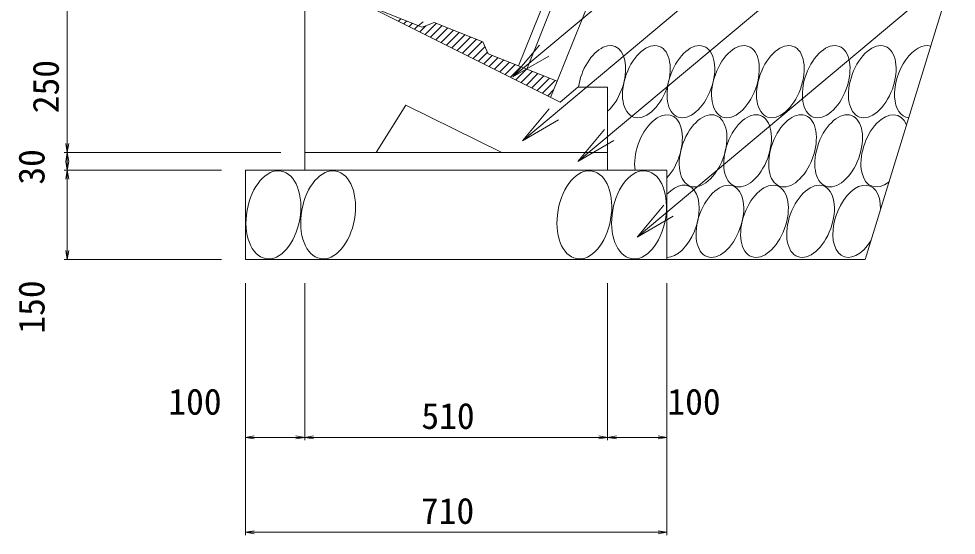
# Model space of a CAD drawing. Units: millimetres on the paper. Extents: x 0 to 841, y 0 to 594.
# Drawn here: x 335.7 to 414.6, y 280 to 323.5 of the extents above; entities that cross this region are included whole.
import ezdxf
from ezdxf.enums import TextEntityAlignment as Align

# ---------------------------------------------------------------- set-up
doc = ezdxf.new("R2010")
doc.units = ezdxf.units.MM
for name, color, linetype, lineweight in [('D-STR-DIM（寸法）', 7, 'Continuous', 18), ('D-STR-HTXT（旗揚げ）', 7, 'Continuous', 18), ('D-STR-STRn（構造物）', 7, 'Continuous', 18), ('D-STR（構造物外形線）', 1, 'Continuous', 18)]:
    doc.layers.add(name, color=color, linetype=linetype, lineweight=lineweight)
doc.styles.add('ＭＳ ゴシック', font='')
doc.styles.get('ＭＳ ゴシック').set_extended_font_data('MS Gothic')

msp = doc.modelspace()

# ---------------------------------------------------------------- linework, layer by layer
at = {"layer": 'D-STR-DIM（寸法）'}
for p, q in [((339.784, 324.63), (339.784, 312.33)), ((339.784, 312.23), (339.659, 312.98)), ((339.909, 312.98), (339.784, 312.23)), ((357.784, 312.23), (339.534, 312.23)), ((357.784, 312.23), (339.534, 312.23)), ((339.659, 311.48), (339.784, 312.23)), ((339.784, 312.23), (339.784, 312.33)), ((339.784, 312.23), (339.784, 312.13)), ((339.784, 312.23), (339.909, 311.48)), ((339.784, 312.13), (339.784, 310.83)), ((339.784, 310.73), (339.659, 311.48)), ((339.909, 311.48), (339.784, 310.73)), ((352.784, 310.73), (339.534, 310.73)), ((352.784, 310.73), (339.534, 310.73)), ((339.659, 309.98), (339.784, 310.73)), ((339.784, 310.73), (339.784, 310.83)), ((339.784, 310.73), (339.784, 310.63)), ((339.784, 310.73), (339.909, 309.98)), ((339.784, 310.63), (339.784, 303.33)), ((339.784, 303.23), (339.659, 303.98)), ((339.909, 303.98), (339.784, 303.23)), ((352.784, 303.23), (339.534, 303.23)), ((339.784, 303.23), (339.784, 303.33)), ((354.784, 301.23), (354.784, 279.98)), ((354.784, 301.23), (354.784, 287.98)), ((359.784, 301.23), (359.784, 287.98)), ((359.784, 301.23), (359.784, 287.98)), ((385.284, 301.23), (385.284, 287.98)), ((385.284, 301.23), (385.284, 287.98)), ((390.284, 301.23), (390.284, 279.98)), ((390.284, 301.23), (390.284, 287.98)), ((354.784, 288.23), (355.534, 288.355)), ((354.784, 288.23), (354.884, 288.23)), ((355.534, 288.105), (354.784, 288.23)), ((354.884, 288.23), (359.684, 288.23)), ((359.034, 288.355), (359.784, 288.23)), ((359.784, 288.23), (359.034, 288.105)), ((359.784, 288.23), (359.684, 288.23)), ((359.784, 288.23), (360.534, 288.355)), ((359.784, 288.23), (359.884, 288.23)), ((360.534, 288.105), (359.784, 288.23)), ((359.884, 288.23), (385.184, 288.23)), ((384.534, 288.355), (385.284, 288.23)), ((385.284, 288.23), (384.534, 288.105)), ((385.284, 288.23), (385.184, 288.23)), ((385.284, 288.23), (386.034, 288.355)), ((385.284, 288.23), (385.384, 288.23)), ((386.034, 288.105), (385.284, 288.23)), ((385.384, 288.23), (390.184, 288.23)), ((389.534, 288.355), (390.284, 288.23)), ((390.284, 288.23), (389.534, 288.105)), ((390.284, 288.23), (390.184, 288.23)), ((354.784, 280.23), (355.534, 280.355)), ((389.534, 280.355), (390.284, 280.23)), ((354.784, 280.23), (354.884, 280.23)), ((355.534, 280.105), (354.784, 280.23)), ((354.884, 280.23), (390.184, 280.23)), ((390.284, 280.23), (389.534, 280.105)), ((390.284, 280.23), (390.184, 280.23))]:
    msp.add_line(p, q, dxfattribs=at)
at = {"layer": 'D-STR-HTXT（旗揚げ）'}
for p, q in [((377.307, 318.596), (430.93, 363.591)), ((378.124, 313.224), (430.334, 357.034)), ((382.784, 311.48), (430.334, 351.379)), ((387.784, 305.105), (430.334, 340.808)), ((377.307, 318.596), (379.557, 321.277)), ((377.307, 318.596), (380.338, 320.346)), ((378.124, 313.224), (380.373, 315.905)), ((378.124, 313.224), (381.155, 314.974)), ((382.784, 311.48), (385.034, 314.161)), ((382.784, 311.48), (385.815, 313.23)), ((387.784, 305.105), (390.034, 307.786)), ((387.784, 305.105), (390.815, 306.855))]:
    msp.add_line(p, q, dxfattribs=at)
at = {"layer": 'D-STR-STRn（構造物）'}
for p, q in [((460.228, 477), (406.976, 303.23)), ((367.669, 323.288), (367.875, 323.494)), ((368.118, 323.063), (368.356, 323.301)), ((368.567, 322.839), (368.837, 323.109)), ((369.016, 322.614), (369.318, 322.916)), ((369.761, 323.244), (369.325, 322.892)), ((369.465, 322.39), (369.981, 322.906)), ((369.914, 322.165), (370.857, 323.109)), ((370.363, 321.941), (371.338, 322.916)), ((370.812, 321.716), (371.819, 322.724)), ((371.261, 321.492), (372.3, 322.531)), ((371.71, 321.267), (372.781, 322.339)), ((372.159, 321.043), (373.262, 322.146)), ((372.608, 320.818), (373.744, 321.954)), ((373.057, 320.594), (374.225, 321.762)), ((373.506, 320.369), (374.706, 321.569)), ((373.955, 320.145), (374.953, 321.143)), ((374.404, 319.92), (375.168, 320.684)), ((374.853, 319.696), (375.572, 320.415)), ((375.302, 319.471), (376.053, 320.222)), ((375.751, 319.247), (376.534, 320.03)), ((376.2, 319.022), (377.015, 319.838)), ((376.649, 318.798), (377.496, 319.645)), ((377.098, 318.573), (377.977, 319.453)), ((377.547, 318.349), (378.459, 319.26)), ((377.996, 318.124), (378.94, 319.068)), ((378.445, 317.9), (379.421, 318.875)), ((378.894, 317.675), (379.902, 318.683)), ((379.343, 317.451), (380.383, 318.49)), ((379.792, 317.226), (380.864, 318.298)), ((380.241, 317.002), (380.741, 317.502)), ((390.284, 303.23), (406.976, 303.23))]:
    msp.add_line(p, q, dxfattribs=at)
for centre, start_param, end_param in [((384.795, 318.198), 0.8162, 5.070568), ((411.458, 318.198), 3.176631, 6.429923), ((389.573, 312.374), 0.931864, 5.487274), ((408.623, 312.374), 2.573847, 7.032707), ((390.993, 306.435), 0.20955, 4.072164), ((406.262, 306.435), 2.116263, 7.490291)]:
    msp.add_ellipse(centre, major_axis=(-1.084, -2.979), ratio=0.567768, start_param=start_param, end_param=end_param, dxfattribs=at)
for centre, major_axis, ratio in [((388.548, 318.198), (-1.084, -2.979), 0.567768), ((392.297, 318.198), (-1.084, -2.979), 0.567768), ((396.05, 318.198), (-1.084, -2.979), 0.567768), ((399.831, 318.198), (-1.084, -2.979), 0.567768), ((403.691, 318.198), (-1.084, -2.979), 0.567768), ((407.574, 318.198), (-1.084, -2.979), 0.567768), ((393.322, 312.374), (-1.084, -2.979), 0.567768), ((397.075, 312.374), (-1.084, -2.979), 0.567768), ((400.856, 312.374), (-1.084, -2.979), 0.567768), ((404.74, 312.374), (-1.084, -2.979), 0.567768), ((357.146, 306.98), (0.651, 3.693), 0.6), ((361.752, 306.98), (0.651, 3.693), 0.6), ((383.327, 306.98), (0.651, 3.693), 0.6), ((387.933, 306.98), (0.651, 3.693), 0.6), ((394.742, 306.435), (-1.084, -2.979), 0.567768), ((398.495, 306.435), (-1.084, -2.979), 0.567768), ((402.379, 306.435), (-1.084, -2.979), 0.567768)]:
    msp.add_ellipse(centre, major_axis=major_axis, ratio=ratio, dxfattribs=at)
at = {"layer": 'D-STR（構造物外形線）'}
for p, q in [((382.425, 331.137), (377.783, 319.531)), ((383.122, 330.858), (378.479, 319.252)), ((381.033, 318.231), (385.675, 329.837)), ((359.784, 324.73), (359.784, 312.23)), ((369.659, 322.78), (364.784, 324.73)), ((364.784, 324.73), (381.284, 316.48)), ((370.68, 323.179), (369.659, 322.78)), ((374.766, 321.545), (370.68, 323.179)), ((375.23, 320.552), (374.766, 321.545)), ((381.033, 318.231), (375.23, 320.552)), ((380.491, 316.877), (381.033, 318.231)), ((382.784, 317.73), (381.284, 316.48)), ((382.784, 317.73), (385.284, 317.73)), ((385.284, 317.73), (385.284, 312.23)), ((368.284, 316.23), (365.784, 312.23)), ((368.284, 316.23), (376.384, 312.23)), ((359.784, 310.73), (359.784, 312.23)), ((359.784, 312.23), (385.284, 312.23)), ((359.784, 312.23), (365.784, 312.23)), ((376.384, 312.23), (385.284, 312.23)), ((385.284, 312.23), (385.284, 310.73)), ((354.784, 310.73), (354.784, 303.23)), ((390.284, 310.73), (354.784, 310.73)), ((390.284, 310.73), (390.284, 303.23)), ((390.284, 303.23), (354.784, 303.23))]:
    msp.add_line(p, q, dxfattribs=at)

# ---------------------------------------------------------------- texts
at = {"layer": 'D-STR-DIM（寸法）', "style": 'ＭＳ ゴシック'}
for s, p in [('250', (339.734, 315.541)), ('30', (338.534, 309.523)), ('150', (338.534, 296.969))]:
    msp.add_text(s, height=2.199, rotation=90, dxfattribs=at).set_placement(p, align=Align.BOTTOM_LEFT)
for s, p in [('100', (348.296, 289.48)), ('100', (390.319, 289.48)), ('510', (369.603, 288.28)), ('710', (369.565, 280.28))]:
    msp.add_text(s, height=2.199, dxfattribs=at).set_placement(p, align=Align.BOTTOM_LEFT)

doc.saveas('drawing.dxf')
